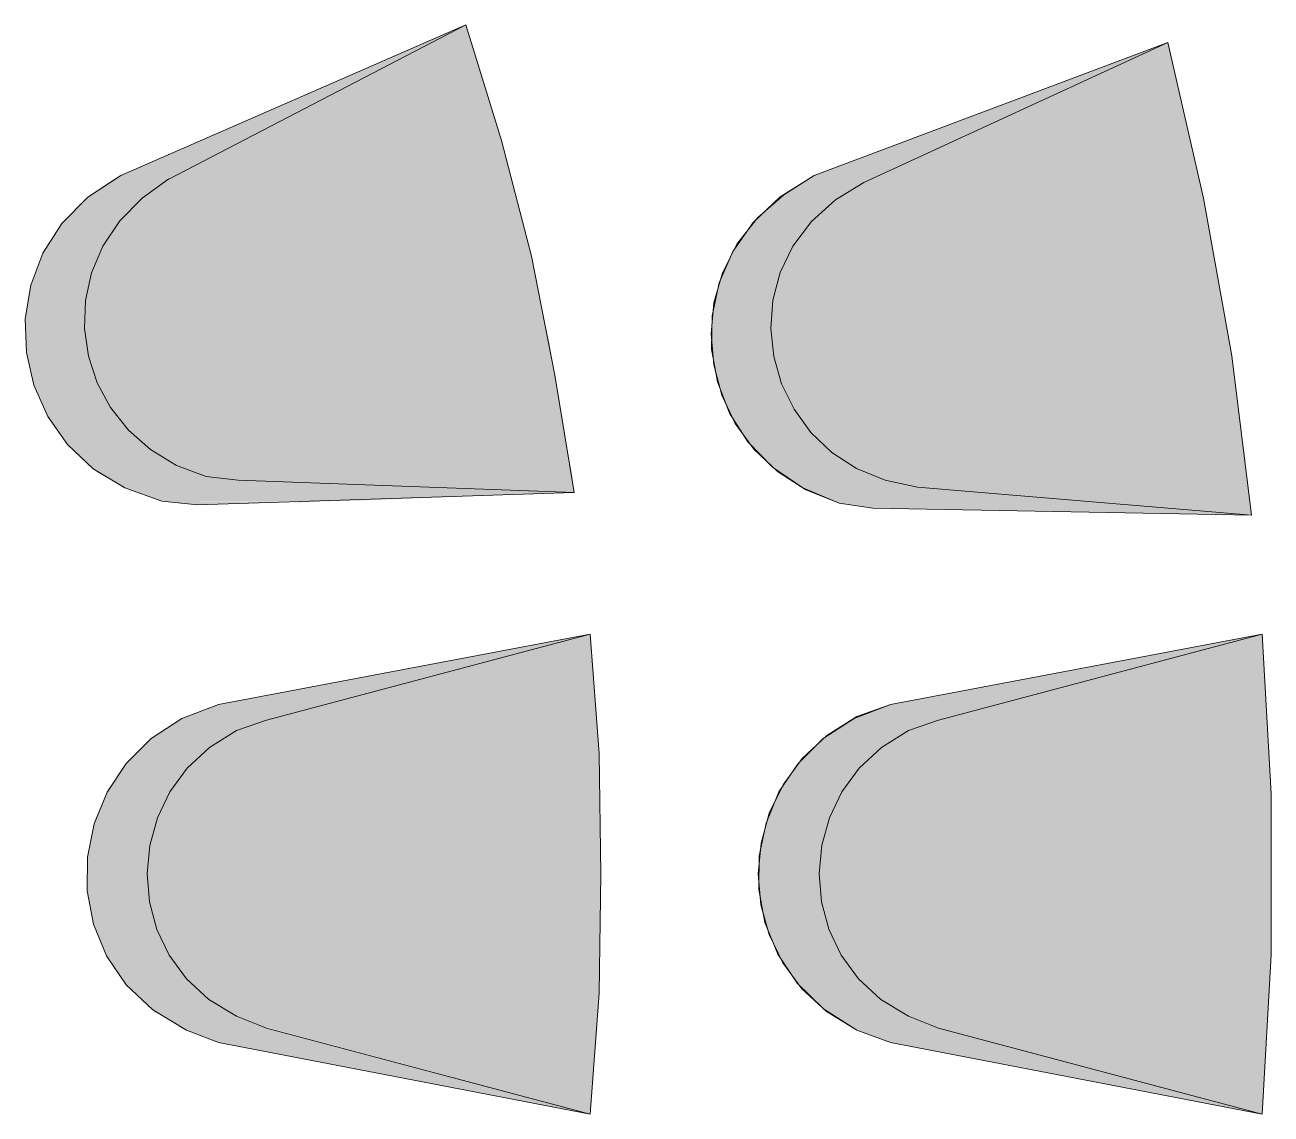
# Model space of a CAD drawing. Extents: x 0 to 245, y -13 to 205.
# Drawn here: x 196.4 to 217.8, y 99.27 to 117.96 of the extents above; entities that cross this region are included whole.
import ezdxf

# ---------------------------------------------------------------- set-up
doc = ezdxf.new("R2010")
doc.units = 0
doc.layers.add('FILL', color=8, linetype='Continuous')
doc.layers.add('GEOMETRY', color=7, linetype='Continuous')

msp = doc.modelspace()

# ---------------------------------------------------------------- hatches: boundary and pattern name
at = {"layer": 'FILL'}
for points in [[(203.97, 117.962), (198.049, 115.378), (197.481, 115.004), (197.035, 114.553), (196.71, 114.043), (196.502, 113.492), (196.409, 112.919), (196.428, 112.341), (196.557, 111.776), (196.793, 111.243), (197.133, 110.759), (197.574, 110.343), (198.115, 110.013), (198.751, 109.786), (199.362, 109.726)], [(203.97, 117.962), (198.049, 115.378), (199.026, 115.378)], [(203.97, 117.962), (198.873, 115.317)], [(203.97, 117.962), (200.185, 115.978), (204.581, 115.978)], [(205.832, 109.937), (205.497, 111.949), (205.1, 113.995), (204.582, 115.978), (203.971, 117.962)], [(216.025, 117.661), (209.952, 115.378), (209.368, 115.014), (208.903, 114.573), (208.554, 114.074), (208.321, 113.534), (208.2, 112.969), (208.191, 112.397), (208.291, 111.834), (208.5, 111.298), (208.815, 110.805), (209.234, 110.372), (209.756, 110.016), (210.379, 109.755), (210.959, 109.666)], [(216.025, 117.661), (209.952, 115.378), (211.019, 115.378)], [(216.025, 117.661), (210.806, 115.257)], [(216.025, 117.661), (210.806, 115.257), (216.575, 115.257)], [(217.461, 109.545), (217.124, 112.28), (216.636, 114.986), (216.025, 117.661)], [(200.185, 115.978), (198.873, 115.318), (204.764, 115.318)], [(200.185, 115.978), (204.581, 115.978), (204.764, 115.318)], [(198.874, 115.318), (198.416, 114.987), (198.029, 114.597), (197.739, 114.167), (197.544, 113.709), (197.44, 113.233), (197.425, 112.752), (197.494, 112.277), (197.645, 111.82), (197.874, 111.392), (198.179, 111.005), (198.556, 110.671), (199.003, 110.401), (199.515, 110.208), (200.062, 110.148)], [(197.927, 115.318), (197.531, 115.047), (198.476, 115.047)], [(198.049, 115.378), (197.926, 115.317), (198.874, 115.317)], [(197.927, 115.318), (198.873, 115.318), (198.476, 115.047)], [(198.049, 115.378), (199.027, 115.378), (198.874, 115.317)], [(198.874, 115.318), (198.416, 114.987), (204.826, 114.987)], [(198.874, 115.318), (204.765, 115.318), (204.826, 114.987)], [(209.952, 115.378), (209.433, 115.046), (208.976, 114.651), (208.625, 114.201), (208.377, 113.709), (208.229, 113.189), (208.181, 112.657), (208.227, 112.125), (208.368, 111.609), (208.598, 111.123), (208.918, 110.68), (209.323, 110.295), (209.811, 109.982), (210.38, 109.755), (210.959, 109.666)], [(209.952, 115.378), (209.768, 115.257), (210.806, 115.257)], [(209.952, 115.378), (211.019, 115.378), (210.806, 115.257)], [(210.806, 115.257), (210.319, 114.957), (209.903, 114.585), (209.587, 114.165), (209.368, 113.711), (209.244, 113.235), (209.208, 112.75), (209.26, 112.268), (209.393, 111.802), (209.606, 111.364), (209.894, 110.967), (210.253, 110.624), (210.681, 110.347), (211.172, 110.148), (211.723, 110.027)], [(209.769, 115.257), (209.433, 115.046), (210.471, 115.046)], [(209.769, 115.257), (210.806, 115.257), (210.471, 115.046)], [(210.806, 115.257), (210.319, 114.986), (216.635, 114.986)], [(210.806, 115.257), (216.575, 115.257), (216.635, 114.986)], [(197.469, 114.987), (197.103, 114.627), (198.049, 114.627)], [(197.469, 114.987), (198.415, 114.987), (198.049, 114.627)], [(197.532, 115.046), (197.47, 114.986), (198.416, 114.986)], [(197.532, 115.046), (198.476, 115.046), (198.416, 114.986)], [(198.416, 114.987), (198.019, 114.597), (204.917, 114.597)], [(198.416, 114.987), (204.826, 114.987), (204.917, 114.597)], [(209.312, 114.957), (208.975, 114.655), (209.952, 114.655)], [(209.433, 115.046), (209.312, 114.957), (210.319, 114.957)], [(209.312, 114.957), (210.319, 114.957), (209.952, 114.655)], [(209.433, 115.046), (210.471, 115.046), (210.319, 114.957)], [(210.319, 114.957), (209.89, 114.597), (216.698, 114.597)], [(210.319, 114.987), (210.319, 114.957), (216.635, 114.957)], [(210.319, 114.987), (216.635, 114.987), (216.635, 114.957)], [(210.319, 114.957), (216.635, 114.957), (216.698, 114.597)], [(197.073, 114.597), (196.767, 114.145), (197.714, 114.145)], [(197.103, 114.626), (197.073, 114.597), (198.018, 114.597)], [(197.073, 114.597), (198.018, 114.597), (197.714, 114.145)], [(197.103, 114.626), (198.049, 114.626), (198.018, 114.597)], [(198.019, 114.597), (197.713, 114.145), (205.039, 114.145)], [(198.019, 114.597), (204.916, 114.597), (205.039, 114.145)], [(208.915, 114.597), (208.609, 114.175), (209.587, 114.175)], [(208.975, 114.655), (208.914, 114.596), (209.921, 114.596)], [(208.915, 114.597), (209.922, 114.597), (209.587, 114.175)], [(208.975, 114.655), (209.952, 114.655), (209.921, 114.596)], [(209.89, 114.597), (209.586, 114.145), (216.788, 114.145)], [(209.89, 114.597), (216.698, 114.597), (216.788, 114.145)], [(196.738, 114.115), (196.554, 113.634), (197.532, 113.634)], [(196.767, 114.145), (196.738, 114.116), (197.713, 114.116)], [(196.738, 114.115), (197.714, 114.115), (197.532, 113.634)], [(196.767, 114.145), (197.713, 114.145), (197.713, 114.116)], [(197.714, 114.145), (197.654, 113.995), (205.1, 113.995)], [(197.714, 114.145), (205.039, 114.145), (205.1, 113.995)], [(208.61, 114.145), (208.366, 113.664), (209.341, 113.664)], [(208.61, 114.175), (208.61, 114.145), (209.587, 114.145)], [(208.61, 114.175), (209.587, 114.175), (209.587, 114.145)], [(208.61, 114.145), (209.587, 114.145), (209.341, 113.664)], [(209.587, 114.145), (209.342, 113.634), (216.881, 113.634)], [(209.587, 114.145), (216.789, 114.145), (216.881, 113.634)], [(197.654, 113.994), (197.532, 113.634), (205.161, 113.634)], [(197.654, 113.994), (205.099, 113.994), (205.161, 113.634)], [(196.554, 113.634), (196.524, 113.544), (197.499, 113.544)], [(196.554, 113.634), (197.532, 113.634), (197.499, 113.544)], [(197.532, 113.634), (197.439, 113.063), (205.283, 113.063)], [(197.532, 113.634), (205.161, 113.634), (205.283, 113.063)], [(208.336, 113.605), (208.214, 113.123), (209.22, 113.123)], [(208.366, 113.663), (208.336, 113.604), (209.342, 113.604)], [(208.336, 113.605), (209.342, 113.605), (209.22, 113.123)], [(208.366, 113.663), (209.342, 113.663), (209.342, 113.604)], [(209.341, 113.634), (209.219, 113.091), (216.972, 113.091)], [(209.341, 113.634), (216.88, 113.634), (216.972, 113.091)], [(196.524, 113.544), (196.432, 113.091), (197.439, 113.091)], [(196.524, 113.544), (197.5, 113.544), (197.439, 113.091)], [(196.432, 113.091), (196.402, 112.943), (197.439, 112.943)], [(196.432, 113.091), (197.439, 113.091), (197.439, 112.943)], [(197.439, 113.063), (197.439, 112.521), (205.405, 112.521)], [(197.439, 113.063), (205.283, 113.063), (205.405, 112.521)], [(208.214, 113.032), (208.183, 112.582), (209.22, 112.582)], [(208.214, 113.122), (208.214, 113.032), (209.22, 113.032)], [(208.214, 113.122), (209.22, 113.122), (209.22, 113.032)], [(208.214, 113.032), (209.22, 113.032), (209.22, 112.582)], [(209.219, 113.091), (209.219, 112.551), (217.062, 112.551)], [(209.219, 113.091), (216.972, 113.091), (217.062, 112.551)], [(196.402, 112.943), (196.432, 112.551), (197.439, 112.551)], [(196.402, 112.943), (197.439, 112.943), (197.439, 112.551)], [(196.432, 112.551), (196.432, 112.341), (197.499, 112.341)], [(196.432, 112.551), (197.439, 112.551), (197.499, 112.341)], [(208.182, 112.582), (208.182, 112.431), (209.25, 112.431)], [(208.182, 112.582), (209.219, 112.582), (209.25, 112.431)], [(209.219, 112.551), (209.281, 112.28), (217.123, 112.28)], [(209.219, 112.551), (217.062, 112.551), (217.123, 112.28)], [(196.432, 112.341), (196.494, 112.011), (197.562, 112.011)], [(196.432, 112.341), (197.499, 112.341), (197.562, 112.011)], [(197.439, 112.521), (197.562, 111.981), (205.497, 111.981)], [(197.439, 112.521), (205.405, 112.521), (205.497, 111.981)], [(208.182, 112.431), (208.244, 112.039), (209.312, 112.039)], [(208.182, 112.431), (209.25, 112.431), (209.312, 112.039)], [(209.282, 112.28), (209.312, 112.01), (217.156, 112.01)], [(209.282, 112.28), (217.124, 112.28), (217.156, 112.01)], [(196.494, 112.011), (196.555, 111.771), (197.683, 111.771)], [(196.494, 112.011), (197.562, 112.011), (197.683, 111.771)], [(197.562, 111.981), (197.59, 111.949), (205.497, 111.949)], [(197.562, 111.981), (205.497, 111.981), (205.497, 111.949)], [(197.591, 111.948), (197.806, 111.469), (205.588, 111.469)], [(197.591, 111.948), (205.497, 111.948), (205.588, 111.469)], [(208.244, 112.039), (208.305, 111.83), (209.404, 111.83)], [(208.244, 112.039), (209.312, 112.039), (209.404, 111.83)], [(209.312, 112.011), (209.526, 111.498), (217.216, 111.498)], [(209.312, 112.011), (217.156, 112.011), (217.216, 111.498)], [(196.554, 111.771), (196.676, 111.5), (197.805, 111.5)], [(196.554, 111.771), (197.683, 111.771), (197.805, 111.5)], [(208.304, 111.83), (208.426, 111.528), (209.526, 111.528)], [(208.304, 111.83), (209.404, 111.83), (209.526, 111.528)], [(196.676, 111.499), (196.828, 111.198), (198.018, 111.198)], [(196.676, 111.499), (197.805, 111.499), (198.018, 111.198)], [(197.805, 111.47), (198.142, 111.048), (205.649, 111.048)], [(197.805, 111.47), (205.587, 111.47), (205.649, 111.048)], [(208.426, 111.529), (208.517, 111.258), (209.677, 111.258)], [(208.426, 111.529), (209.526, 111.529), (209.677, 111.258)], [(209.526, 111.499), (209.83, 111.019), (217.278, 111.019)], [(209.526, 111.499), (217.216, 111.499), (217.278, 111.019)], [(208.517, 111.258), (208.67, 111.048), (209.829, 111.048)], [(208.517, 111.258), (209.677, 111.258), (209.829, 111.048)], [(196.829, 111.198), (196.921, 111.079), (198.111, 111.079)], [(196.829, 111.198), (198.018, 111.198), (198.111, 111.079)], [(196.921, 111.079), (197.164, 110.718), (198.508, 110.718)], [(196.921, 111.079), (198.111, 111.079), (198.508, 110.718)], [(198.142, 111.048), (198.569, 110.657), (205.709, 110.657)], [(198.142, 111.048), (205.649, 111.048), (205.709, 110.657)], [(208.671, 111.048), (208.854, 110.747), (210.107, 110.747)], [(208.671, 111.048), (209.83, 111.048), (210.107, 110.747)], [(209.83, 111.019), (210.226, 110.628), (217.339, 110.628)], [(209.83, 111.019), (217.278, 111.019), (217.339, 110.628)], [(197.165, 110.718), (197.195, 110.688), (198.538, 110.688)], [(197.165, 110.718), (198.508, 110.718), (198.538, 110.688)], [(197.195, 110.688), (197.532, 110.417), (198.996, 110.417)], [(197.195, 110.688), (198.538, 110.688), (198.996, 110.417)], [(198.569, 110.657), (199.056, 110.388), (205.771, 110.388)], [(198.569, 110.657), (205.71, 110.657), (205.771, 110.388)], [(208.853, 110.747), (208.945, 110.657), (210.197, 110.657)], [(208.853, 110.747), (210.105, 110.747), (210.197, 110.657)], [(208.945, 110.657), (209.251, 110.356), (210.655, 110.356)], [(208.945, 110.657), (210.197, 110.657), (210.655, 110.356)], [(210.226, 110.628), (210.715, 110.327), (217.369, 110.327)], [(210.226, 110.628), (217.338, 110.628), (217.369, 110.327)], [(197.532, 110.417), (197.623, 110.296), (199.302, 110.296)], [(197.532, 110.417), (198.996, 110.417), (199.302, 110.296)], [(197.623, 110.296), (197.775, 110.207), (199.515, 110.207)], [(197.623, 110.296), (199.302, 110.296), (199.515, 110.207)], [(197.775, 110.207), (197.926, 110.147), (200.062, 110.147)], [(197.775, 110.207), (199.514, 110.207), (200.062, 110.147)], [(199.056, 110.389), (199.576, 110.207), (205.802, 110.207)], [(199.056, 110.389), (205.771, 110.389), (205.802, 110.207)], [(199.576, 110.207), (200.125, 110.147), (205.803, 110.147)], [(199.576, 110.207), (205.803, 110.207), (205.803, 110.147)], [(209.251, 110.357), (209.282, 110.328), (210.746, 110.328)], [(209.251, 110.357), (210.655, 110.357), (210.746, 110.328)], [(209.282, 110.327), (209.555, 110.147), (211.173, 110.147)], [(209.282, 110.327), (210.746, 110.327), (211.173, 110.147)], [(210.716, 110.327), (211.235, 110.117), (217.401, 110.117)], [(210.716, 110.327), (217.369, 110.327), (217.401, 110.117)], [(197.927, 110.148), (198.171, 109.998), (203.97, 109.998)], [(197.927, 110.148), (200.062, 110.148), (203.97, 109.998)], [(198.172, 109.997), (198.356, 109.936), (205.832, 109.936)], [(198.172, 109.997), (203.971, 109.997), (205.832, 109.936)], [(205.831, 109.936), (200.061, 110.147)], [(200.125, 110.148), (205.803, 110.148), (205.832, 109.937)], [(209.555, 110.148), (209.739, 110.027), (211.723, 110.027)], [(209.555, 110.148), (211.172, 110.148), (211.723, 110.027)], [(209.739, 110.027), (209.8, 109.998), (212.302, 109.998)], [(209.739, 110.027), (211.723, 110.027), (212.302, 109.998)], [(209.799, 109.997), (210.38, 109.755), (214.928, 109.755)], [(209.799, 109.997), (212.303, 109.997), (214.928, 109.755)], [(211.234, 110.117), (211.784, 110.026), (217.4, 110.026)], [(211.234, 110.117), (217.4, 110.117), (217.4, 110.026)], [(217.46, 109.545), (211.723, 110.027)], [(211.784, 110.027), (217.4, 110.027), (217.461, 109.546)], [(198.355, 109.937), (198.751, 109.787), (201.834, 109.787)], [(198.355, 109.937), (205.832, 109.937), (201.834, 109.787)], [(198.752, 109.786), (201.834, 109.786), (199.362, 109.725)], [(199.361, 109.726), (205.831, 109.937)], [(210.38, 109.755), (210.959, 109.666), (216.21, 109.666)], [(210.38, 109.755), (214.928, 109.755), (216.21, 109.666)], [(217.46, 109.545), (210.958, 109.667)], [(210.959, 109.666), (216.21, 109.666), (217.461, 109.545)], [(206.106, 107.501), (199.726, 106.299), (199.098, 106.058), (198.568, 105.714), (198.139, 105.285), (197.812, 104.79), (197.59, 104.248), (197.475, 103.677), (197.47, 103.097), (197.578, 102.526), (197.8, 101.983), (198.139, 101.486), (198.598, 101.055), (199.178, 100.708), (199.726, 100.497)], [(206.106, 107.501), (199.726, 106.299), (201.498, 106.299)], [(206.106, 107.501), (200.551, 106.028)], [(206.106, 107.501), (200.551, 106.028), (206.228, 106.028)], [(206.106, 99.266), (206.259, 101.339), (206.29, 103.383), (206.259, 105.457), (206.106, 107.501)], [(206.106, 107.501), (206.228, 106.028)], [(217.644, 107.501), (211.264, 106.299), (210.636, 106.055), (210.105, 105.712), (209.675, 105.286), (209.347, 104.797), (209.125, 104.262), (209.009, 103.698), (209.002, 103.123), (209.107, 102.555), (209.325, 102.012), (209.66, 101.512), (210.112, 101.071), (210.684, 100.708), (211.264, 100.497)], [(217.644, 107.501), (211.264, 106.299), (213.036, 106.299)], [(217.644, 107.501), (212.088, 106.028)], [(217.644, 107.501), (212.088, 106.028), (217.735, 106.028)], [(217.644, 99.266), (217.795, 102), (217.795, 104.765), (217.644, 107.501)], [(199.726, 106.299), (199.178, 106.088), (200.705, 106.088)], [(199.726, 106.299), (201.497, 106.299), (200.705, 106.088)], [(211.264, 106.299), (210.684, 106.088), (210.169, 105.762), (209.747, 105.367), (209.417, 104.919), (209.181, 104.431), (209.039, 103.916), (208.991, 103.388), (209.036, 102.86), (209.177, 102.347), (209.411, 101.862), (209.74, 101.418), (210.165, 101.028), (210.684, 100.708), (211.264, 100.497)], [(211.264, 106.299), (210.684, 106.088), (212.242, 106.088)], [(211.264, 106.299), (213.035, 106.299), (212.242, 106.088)], [(200.551, 106.029), (200.033, 105.849), (199.569, 105.559), (199.188, 105.205), (198.89, 104.797), (198.676, 104.351), (198.547, 103.878), (198.502, 103.393), (198.542, 102.908), (198.667, 102.436), (198.879, 101.991), (199.177, 101.586), (199.561, 101.234), (200.033, 100.949), (200.551, 100.738)], [(199.087, 106.029), (198.782, 105.849), (200.034, 105.849)], [(199.178, 106.088), (199.086, 106.028), (200.551, 106.028)], [(199.087, 106.029), (200.552, 106.029), (200.034, 105.849)], [(199.178, 106.088), (200.705, 106.088), (200.551, 106.028)], [(200.551, 106.029), (200.033, 105.849), (206.228, 105.849)], [(200.551, 106.029), (206.228, 106.029), (206.228, 105.849)], [(212.089, 106.029), (211.57, 105.849), (211.106, 105.559), (210.725, 105.205), (210.427, 104.798), (210.213, 104.351), (210.084, 103.879), (210.039, 103.393), (210.079, 102.908), (210.204, 102.437), (210.416, 101.992), (210.713, 101.587), (211.098, 101.235), (211.57, 100.949), (212.089, 100.738)], [(210.624, 106.029), (210.319, 105.849), (211.57, 105.849)], [(210.684, 106.088), (210.623, 106.028), (212.088, 106.028)], [(210.624, 106.029), (212.089, 106.029), (211.57, 105.849)], [(210.684, 106.088), (212.242, 106.088), (212.088, 106.028)], [(212.089, 106.029), (211.57, 105.849), (217.735, 105.849)], [(212.089, 106.029), (217.735, 106.029), (217.735, 105.849)], [(198.63, 105.759), (198.416, 105.548), (199.546, 105.548)], [(198.782, 105.849), (198.63, 105.759), (199.912, 105.759)], [(198.63, 105.759), (199.912, 105.759), (199.546, 105.548)], [(198.782, 105.849), (200.034, 105.849), (199.912, 105.759)], [(200.034, 105.849), (199.546, 105.548), (206.26, 105.548)], [(200.034, 105.849), (206.228, 105.849), (206.26, 105.548)], [(210.167, 105.759), (209.952, 105.548), (211.082, 105.548)], [(210.319, 105.849), (210.167, 105.759), (211.448, 105.759)], [(210.167, 105.759), (211.448, 105.759), (211.082, 105.548)], [(210.319, 105.849), (211.57, 105.849), (211.448, 105.759)], [(211.57, 105.849), (211.082, 105.548), (217.735, 105.548)], [(211.57, 105.849), (217.735, 105.849), (217.735, 105.548)], [(198.416, 105.548), (198.203, 105.337), (199.362, 105.337)], [(198.416, 105.548), (199.546, 105.548), (199.362, 105.337)], [(199.546, 105.548), (199.454, 105.457), (206.26, 105.457)], [(199.546, 105.548), (206.26, 105.548), (206.26, 105.457)], [(209.952, 105.548), (209.739, 105.337), (210.869, 105.337)], [(209.952, 105.548), (211.082, 105.548), (210.869, 105.337)], [(211.082, 105.548), (210.685, 105.157), (217.767, 105.157)], [(211.082, 105.548), (217.735, 105.548), (217.767, 105.157)], [(198.203, 105.337), (198.08, 105.157), (199.148, 105.157)], [(198.203, 105.337), (199.362, 105.337), (199.148, 105.157)], [(199.455, 105.457), (199.148, 105.157), (206.26, 105.157)], [(199.455, 105.457), (206.26, 105.457), (206.26, 105.157)], [(209.739, 105.337), (209.617, 105.157), (210.684, 105.157)], [(209.739, 105.337), (210.869, 105.337), (210.684, 105.157)], [(198.08, 105.157), (197.836, 104.856), (198.934, 104.856)], [(198.08, 105.157), (199.148, 105.157), (198.934, 104.856)], [(199.148, 105.157), (198.843, 104.707), (206.259, 104.707)], [(199.148, 105.157), (206.259, 105.157), (206.259, 104.707)], [(209.617, 105.157), (209.373, 104.856), (210.471, 104.856)], [(209.617, 105.157), (210.684, 105.157), (210.471, 104.856)], [(210.684, 105.157), (210.41, 104.764), (217.795, 104.764)], [(210.684, 105.157), (217.766, 105.157), (217.795, 104.764)], [(197.836, 104.857), (197.775, 104.708), (198.844, 104.708)], [(197.836, 104.857), (198.935, 104.857), (198.844, 104.708)], [(209.373, 104.857), (209.311, 104.708), (210.38, 104.708)], [(209.373, 104.857), (210.472, 104.857), (210.38, 104.708)], [(197.775, 104.707), (197.59, 104.284), (198.66, 104.284)], [(197.775, 104.707), (198.843, 104.707), (198.66, 104.284)], [(198.843, 104.707), (198.629, 104.194), (206.288, 104.194)], [(198.843, 104.707), (206.259, 104.707), (206.288, 104.194)], [(209.312, 104.707), (209.127, 104.284), (210.197, 104.284)], [(209.312, 104.707), (210.379, 104.707), (210.197, 104.284)], [(210.38, 104.707), (210.167, 104.194), (217.796, 104.194)], [(210.41, 104.765), (210.38, 104.706), (217.796, 104.706)], [(210.38, 104.707), (217.796, 104.707), (217.796, 104.194)], [(210.41, 104.765), (217.796, 104.765), (217.796, 104.706)], [(197.591, 104.195), (197.47, 103.683), (198.538, 103.683)], [(197.591, 104.284), (197.591, 104.194), (198.63, 104.194)], [(197.591, 104.284), (198.66, 104.284), (198.63, 104.194)], [(197.591, 104.195), (198.63, 104.195), (198.538, 103.683)], [(198.63, 104.195), (198.508, 103.654), (206.289, 103.654)], [(198.63, 104.195), (206.289, 104.195), (206.289, 103.654)], [(209.128, 104.195), (209.006, 103.683), (210.044, 103.683)], [(209.128, 104.284), (209.128, 104.194), (210.167, 104.194)], [(209.128, 104.284), (210.197, 104.284), (210.167, 104.194)], [(209.128, 104.195), (210.167, 104.195), (210.044, 103.683)], [(210.167, 104.195), (210.044, 103.654), (217.796, 103.654)], [(210.167, 104.195), (217.796, 104.195), (217.796, 103.654)], [(197.469, 103.683), (197.469, 103.654), (198.507, 103.654)], [(197.469, 103.683), (198.537, 103.683), (198.507, 103.654)], [(197.469, 103.654), (197.469, 103.113), (198.507, 103.113)], [(197.469, 103.654), (198.507, 103.654), (198.507, 103.113)], [(198.508, 103.654), (198.508, 103.383), (206.289, 103.383)], [(198.508, 103.654), (206.289, 103.654), (206.289, 103.383)], [(209.005, 103.683), (209.005, 103.654), (210.043, 103.654)], [(209.005, 103.683), (210.043, 103.683), (210.043, 103.654)], [(209.005, 103.654), (209.005, 103.113), (210.043, 103.113)], [(209.005, 103.654), (210.043, 103.654), (210.043, 103.113)], [(210.044, 103.654), (210.044, 103.083), (217.796, 103.083)], [(210.044, 103.654), (217.796, 103.654), (217.796, 103.083)], [(198.508, 103.383), (198.508, 103.082), (206.289, 103.082)], [(198.508, 103.383), (206.289, 103.383), (206.289, 103.082)], [(197.469, 103.113), (197.469, 103.083), (198.537, 103.083)], [(197.469, 103.113), (198.507, 103.113), (198.537, 103.083)], [(197.469, 103.082), (197.59, 102.572), (198.629, 102.572)], [(197.469, 103.082), (198.537, 103.082), (198.629, 102.572)], [(198.508, 103.082), (198.63, 102.542), (206.289, 102.542)], [(198.508, 103.082), (206.289, 103.082), (206.289, 102.542)], [(209.005, 103.113), (209.005, 103.083), (210.043, 103.083)], [(209.005, 103.113), (210.043, 103.113), (210.043, 103.083)], [(209.005, 103.082), (209.127, 102.572), (210.166, 102.572)], [(209.005, 103.082), (210.043, 103.082), (210.166, 102.572)], [(210.044, 103.082), (210.167, 102.542), (217.796, 102.542)], [(210.044, 103.082), (217.796, 103.082), (217.796, 102.542)], [(197.591, 102.572), (197.591, 102.481), (198.66, 102.481)], [(197.591, 102.572), (198.63, 102.572), (198.66, 102.481)], [(197.591, 102.482), (197.776, 102.061), (198.844, 102.061)], [(197.591, 102.482), (198.66, 102.482), (198.844, 102.061)], [(198.63, 102.542), (198.874, 102.03), (206.26, 102.03)], [(198.63, 102.542), (206.289, 102.542), (206.26, 102.03)], [(209.128, 102.572), (209.128, 102.481), (210.197, 102.481)], [(209.128, 102.572), (210.167, 102.572), (210.197, 102.481)], [(209.128, 102.482), (209.312, 102.061), (210.38, 102.061)], [(209.128, 102.482), (210.197, 102.482), (210.38, 102.061)], [(210.167, 102.542), (210.41, 102.03), (217.796, 102.03)], [(210.167, 102.542), (217.796, 102.542), (217.796, 102.03)], [(197.775, 102.061), (197.836, 101.94), (198.934, 101.94)], [(197.775, 102.061), (198.843, 102.061), (198.934, 101.94)], [(209.312, 102.061), (209.373, 101.94), (210.471, 101.94)], [(209.312, 102.061), (210.379, 102.061), (210.471, 101.94)], [(197.836, 101.94), (198.08, 101.611), (199.148, 101.611)], [(197.836, 101.94), (198.935, 101.94), (199.148, 101.611)], [(198.874, 102.03), (199.179, 101.579), (206.26, 101.579)], [(198.874, 102.03), (206.26, 102.03), (206.26, 101.579)], [(209.373, 101.94), (209.617, 101.611), (210.685, 101.611)], [(209.373, 101.94), (210.472, 101.94), (210.685, 101.611)], [(210.41, 102.03), (210.41, 102), (217.796, 102)], [(210.41, 102.03), (217.796, 102.03), (217.796, 102)], [(210.41, 102), (210.716, 101.579), (217.766, 101.579)], [(210.41, 102), (217.796, 102), (217.766, 101.579)], [(198.08, 101.611), (198.203, 101.429), (199.362, 101.429)], [(198.08, 101.611), (199.148, 101.611), (199.362, 101.429)], [(198.203, 101.429), (198.416, 101.248), (199.546, 101.248)], [(198.203, 101.429), (199.362, 101.429), (199.546, 101.248)], [(199.178, 101.579), (199.453, 101.339), (206.259, 101.339)], [(199.178, 101.579), (206.259, 101.579), (206.259, 101.339)], [(209.617, 101.611), (209.739, 101.429), (210.869, 101.429)], [(209.617, 101.611), (210.684, 101.611), (210.869, 101.429)], [(209.739, 101.429), (209.952, 101.248), (211.082, 101.248)], [(209.739, 101.429), (210.869, 101.429), (211.082, 101.248)], [(210.716, 101.579), (211.143, 101.219), (217.736, 101.219)], [(210.716, 101.579), (217.767, 101.579), (217.736, 101.219)], [(198.416, 101.249), (198.63, 101.009), (199.912, 101.009)], [(198.416, 101.249), (199.546, 101.249), (199.912, 101.009)], [(199.455, 101.339), (199.605, 101.219), (206.26, 101.219)], [(199.455, 101.339), (206.26, 101.339), (206.26, 101.219)], [(199.606, 101.219), (200.062, 100.919), (206.228, 100.919)], [(199.606, 101.219), (206.259, 101.219), (206.228, 100.919)], [(209.952, 101.249), (210.167, 101.009), (211.448, 101.009)], [(209.952, 101.249), (211.082, 101.249), (211.448, 101.009)], [(211.142, 101.219), (211.6, 100.919), (217.735, 100.919)], [(211.142, 101.219), (217.735, 101.219), (217.735, 100.919)], [(198.63, 101.009), (198.782, 100.948), (200.034, 100.948)], [(198.63, 101.009), (199.912, 101.009), (200.034, 100.948)], [(210.167, 101.009), (210.319, 100.948), (211.57, 100.948)], [(210.167, 101.009), (211.448, 101.009), (211.57, 100.948)], [(198.782, 100.948), (199.087, 100.737), (200.552, 100.737)], [(198.782, 100.948), (200.034, 100.948), (200.552, 100.737)], [(200.062, 100.919), (200.614, 100.737), (206.228, 100.737)], [(200.062, 100.919), (206.228, 100.919), (206.228, 100.737)], [(210.319, 100.948), (210.624, 100.737), (212.089, 100.737)], [(210.319, 100.948), (211.57, 100.948), (212.089, 100.737)], [(211.6, 100.919), (212.119, 100.737), (217.735, 100.737)], [(211.6, 100.919), (217.735, 100.919), (217.735, 100.737)], [(199.087, 100.738), (199.179, 100.709), (200.706, 100.709)], [(199.087, 100.738), (200.552, 100.738), (200.706, 100.709)], [(199.178, 100.708), (199.726, 100.497), (201.497, 100.497)], [(199.178, 100.708), (200.705, 100.708), (201.497, 100.497)], [(206.106, 99.266), (200.551, 100.738)], [(200.614, 100.738), (206.228, 100.738), (206.105, 99.266)], [(210.624, 100.738), (210.685, 100.709), (212.242, 100.709)], [(210.624, 100.738), (212.089, 100.738), (212.242, 100.709)], [(210.684, 100.708), (211.264, 100.497), (213.036, 100.497)], [(210.684, 100.708), (212.242, 100.708), (213.036, 100.497)], [(217.644, 99.266), (212.088, 100.738)], [(212.119, 100.738), (217.735, 100.738), (217.643, 99.266)], [(206.106, 99.266), (199.726, 100.497)], [(199.726, 100.497), (201.497, 100.497), (206.105, 99.266)], [(217.644, 99.266), (211.264, 100.497)], [(211.264, 100.497), (213.035, 100.497), (217.643, 99.266)]]:
    msp.add_hatch(color=7, dxfattribs=at).paths.add_polyline_path(points)

# ---------------------------------------------------------------- linework, layer by layer
at = {"layer": 'GEOMETRY', "lineweight": 13}
for points in [[(203.97, 117.962), (198.049, 115.378), (197.481, 115.004), (197.035, 114.553), (196.71, 114.043), (196.502, 113.492), (196.409, 112.919), (196.428, 112.341), (196.557, 111.776), (196.793, 111.243), (197.133, 110.759), (197.574, 110.343), (198.115, 110.013), (198.751, 109.786), (199.362, 109.726)], [(203.97, 117.962), (198.873, 115.317)], [(205.832, 109.937), (205.497, 111.949), (205.1, 113.995), (204.582, 115.978), (203.971, 117.962)], [(216.025, 117.661), (209.952, 115.378), (209.368, 115.014), (208.903, 114.573), (208.554, 114.074), (208.321, 113.534), (208.2, 112.969), (208.191, 112.397), (208.291, 111.834), (208.5, 111.298), (208.815, 110.805), (209.234, 110.372), (209.756, 110.016), (210.379, 109.755), (210.959, 109.666)], [(216.025, 117.661), (210.806, 115.257)], [(217.461, 109.545), (217.124, 112.28), (216.636, 114.986), (216.025, 117.661)], [(198.874, 115.318), (198.416, 114.987), (198.029, 114.597), (197.739, 114.167), (197.544, 113.709), (197.44, 113.233), (197.425, 112.752), (197.494, 112.277), (197.645, 111.82), (197.874, 111.392), (198.179, 111.005), (198.556, 110.671), (199.003, 110.401), (199.515, 110.208), (200.062, 110.148)], [(209.952, 115.378), (209.433, 115.046), (208.976, 114.651), (208.625, 114.201), (208.377, 113.709), (208.229, 113.189), (208.181, 112.657), (208.227, 112.125), (208.368, 111.609), (208.598, 111.123), (208.918, 110.68), (209.323, 110.295), (209.811, 109.982), (210.38, 109.755), (210.959, 109.666)], [(210.806, 115.257), (210.319, 114.957), (209.903, 114.585), (209.587, 114.165), (209.368, 113.711), (209.244, 113.235), (209.208, 112.75), (209.26, 112.268), (209.393, 111.802), (209.606, 111.364), (209.894, 110.967), (210.253, 110.624), (210.681, 110.347), (211.172, 110.148), (211.723, 110.027)], [(205.832, 109.937), (200.062, 110.148)], [(217.461, 109.545), (211.724, 110.026)], [(205.832, 109.937), (199.362, 109.726)], [(217.461, 109.545), (210.959, 109.666)], [(206.106, 107.501), (199.726, 106.299), (199.098, 106.058), (198.568, 105.714), (198.139, 105.285), (197.812, 104.79), (197.59, 104.248), (197.475, 103.677), (197.47, 103.097), (197.578, 102.526), (197.8, 101.983), (198.139, 101.486), (198.598, 101.055), (199.178, 100.708), (199.726, 100.497)], [(206.106, 107.501), (200.551, 106.028)], [(206.106, 99.266), (206.259, 101.339), (206.289, 103.383), (206.259, 105.457), (206.106, 107.501)], [(217.644, 107.501), (211.264, 106.299), (210.636, 106.055), (210.105, 105.712), (209.675, 105.286), (209.347, 104.797), (209.125, 104.262), (209.009, 103.698), (209.002, 103.123), (209.107, 102.555), (209.325, 102.012), (209.66, 101.512), (210.112, 101.071), (210.684, 100.708), (211.264, 100.497)], [(217.644, 107.501), (212.088, 106.028)], [(217.644, 99.266), (217.795, 102), (217.795, 104.765), (217.644, 107.501)], [(211.264, 106.299), (210.684, 106.088), (210.169, 105.762), (209.747, 105.367), (209.417, 104.919), (209.181, 104.431), (209.039, 103.916), (208.991, 103.388), (209.036, 102.86), (209.177, 102.347), (209.411, 101.862), (209.74, 101.418), (210.165, 101.028), (210.684, 100.708), (211.264, 100.497)], [(200.551, 106.029), (200.033, 105.849), (199.569, 105.559), (199.188, 105.205), (198.89, 104.797), (198.676, 104.351), (198.547, 103.878), (198.502, 103.393), (198.542, 102.908), (198.667, 102.436), (198.879, 101.991), (199.177, 101.586), (199.561, 101.234), (200.033, 100.949), (200.551, 100.738)], [(212.089, 106.029), (211.57, 105.849), (211.106, 105.559), (210.725, 105.205), (210.427, 104.798), (210.213, 104.351), (210.084, 103.879), (210.039, 103.393), (210.079, 102.908), (210.204, 102.437), (210.416, 101.992), (210.713, 101.587), (211.098, 101.235), (211.57, 100.949), (212.089, 100.738)], [(206.106, 99.266), (200.551, 100.738)], [(217.644, 99.266), (212.088, 100.738)], [(206.106, 99.266), (199.726, 100.497)], [(217.644, 99.266), (211.264, 100.497)]]:
    msp.add_lwpolyline(points, dxfattribs=at)

doc.saveas('drawing.dxf')
